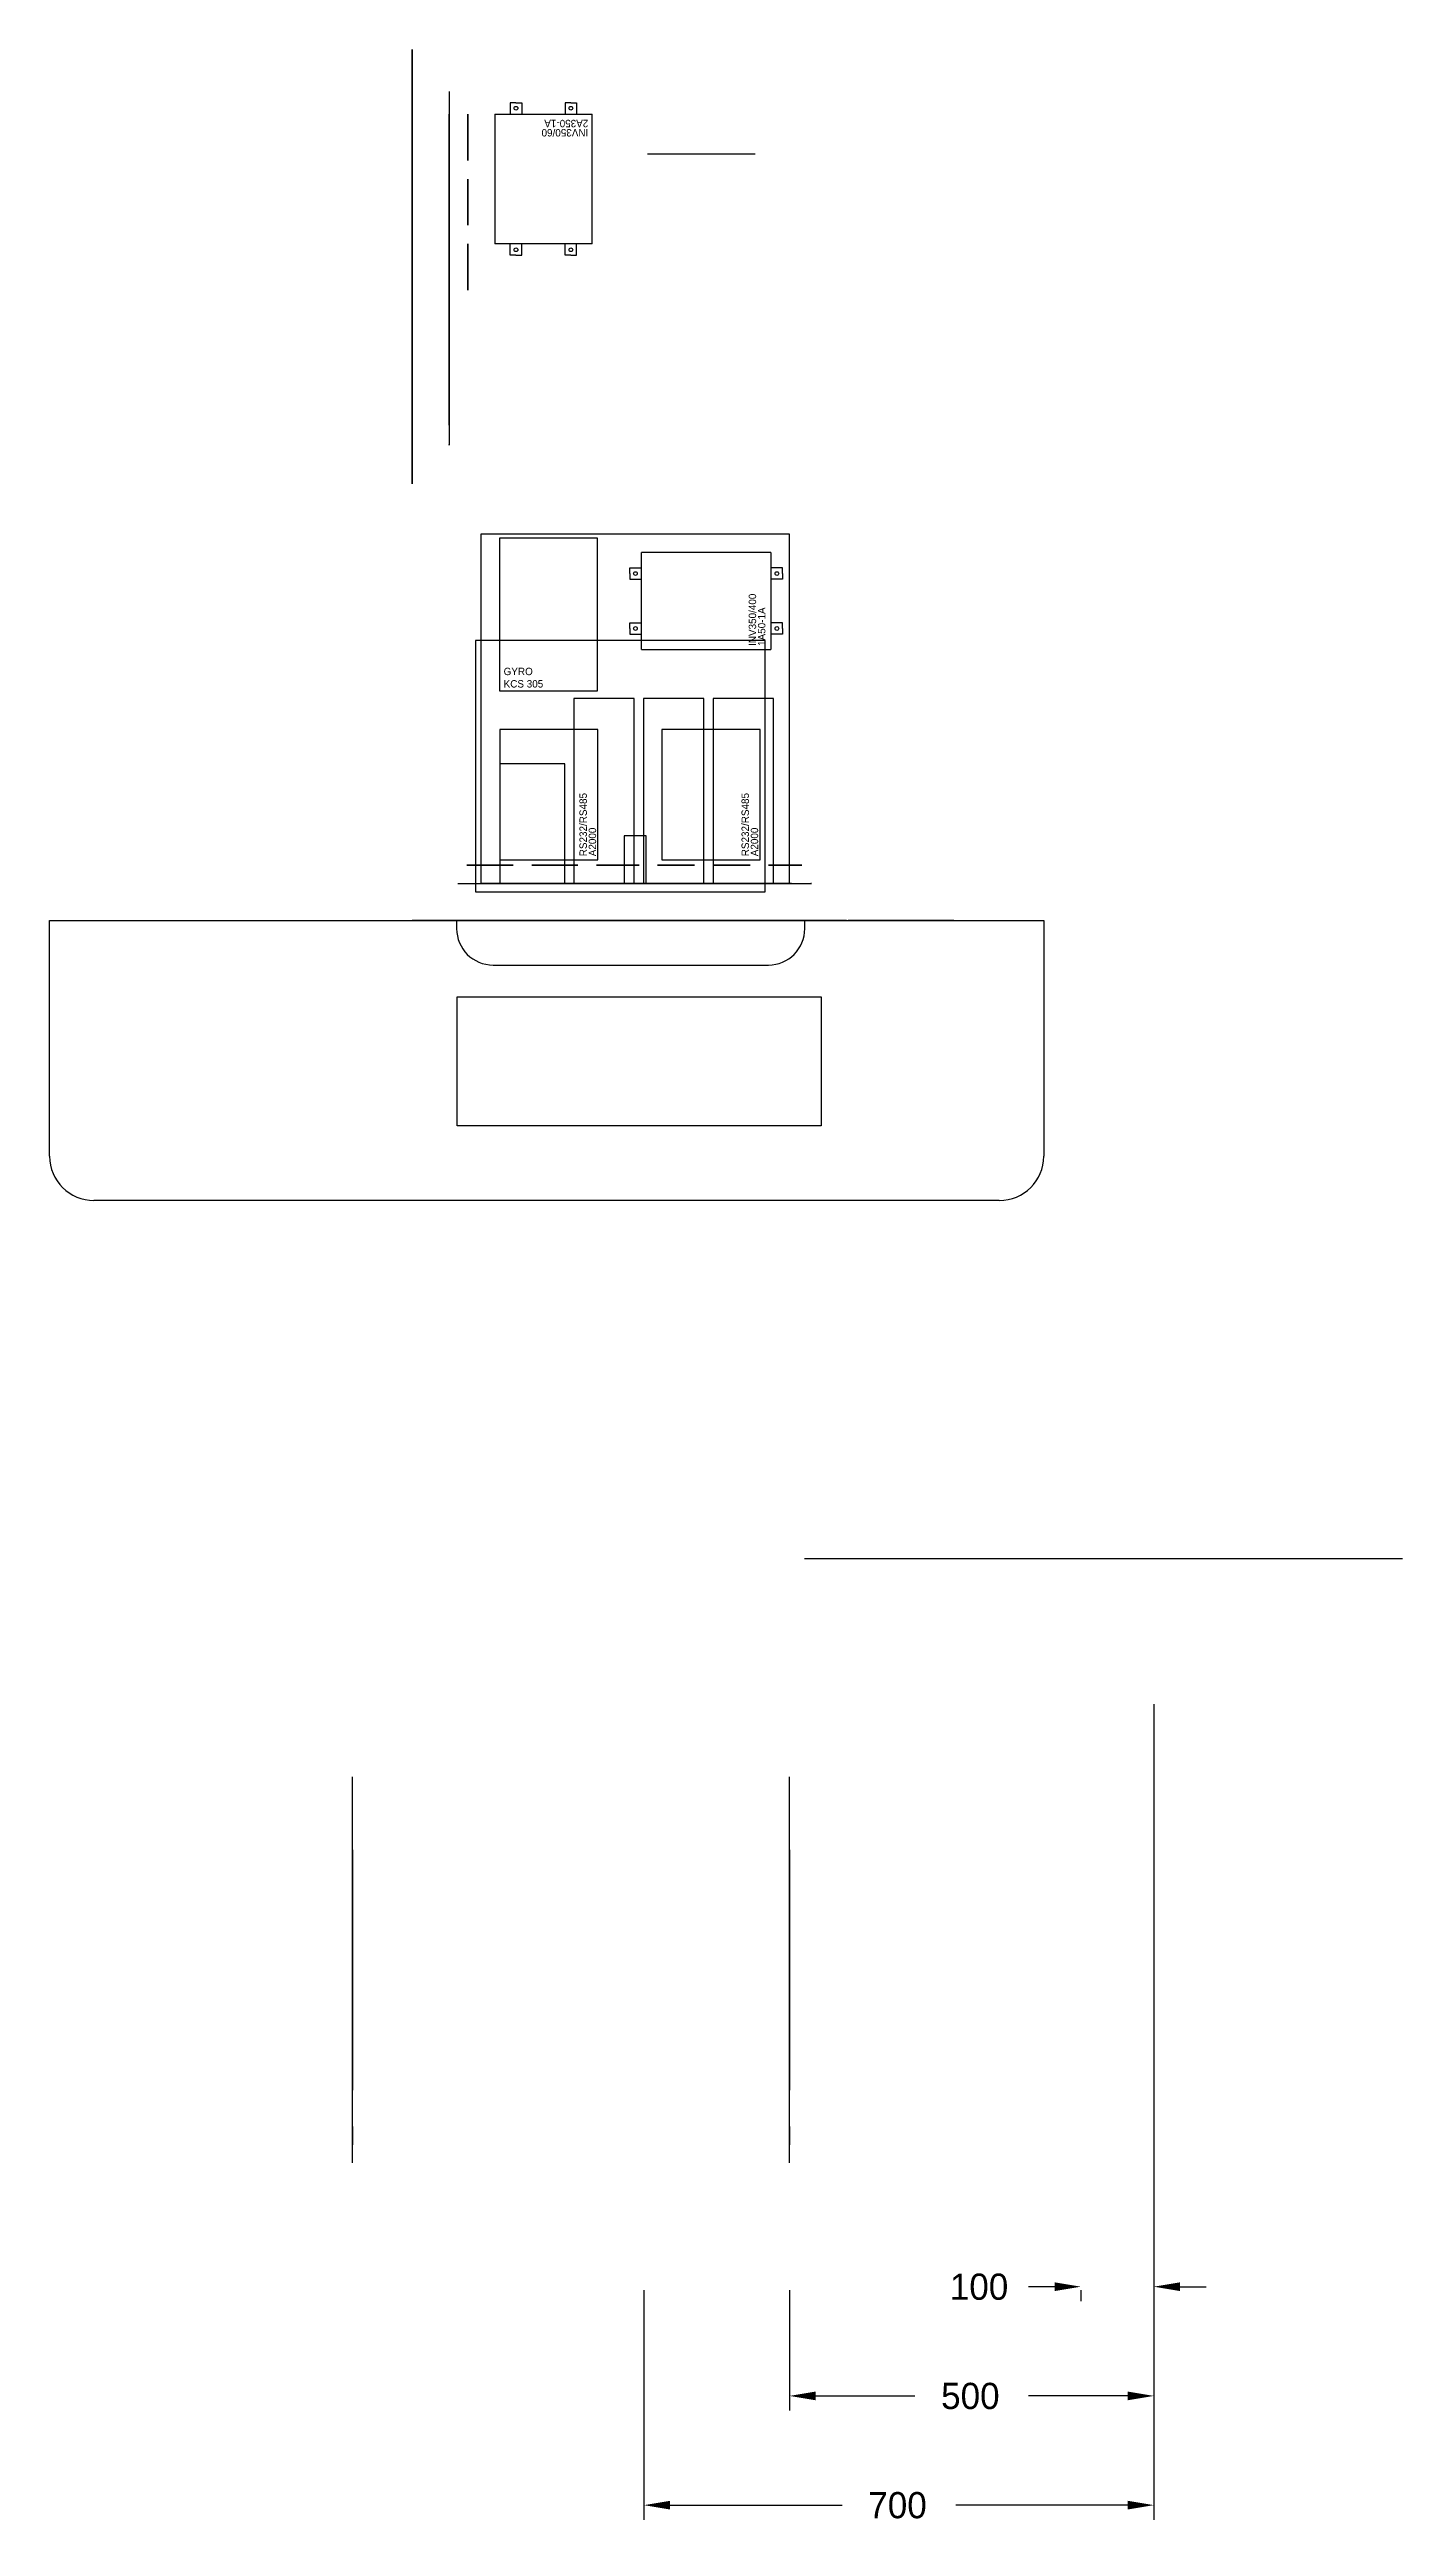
# Model space of a CAD drawing. Extents: x -735 to 1123, y -1329 to 2072.
import ezdxf

# ---------------------------------------------------------------- set-up
doc = ezdxf.new("R2010")
doc.units = 0
doc.header["$LTSCALE"] = 100
doc.header["$MEASUREMENT"] = 0
doc.layers.get('0').update_dxf_attribs({"linetype": 'CONTINUOUS'})
doc.layers.get('DEFPOINTS').update_dxf_attribs({"linetype": 'CONTINUOUS'})
for name, color, linetype in [('DIM_TOP', 2, 'CONTINUOUS'), ('ELEM_CZOLOW', 7, 'CONTINUOUS'), ('FOTELE', 7, 'CONTINUOUS'), ('INSIDE', 1, 'CONTINUOUS'), ('OPIS', 7, 'CONTINUOUS')]:
    doc.layers.add(name, color=color, linetype=linetype)
doc.dimstyles.get("Standard").update_dxf_attribs({"dimtxt": 0.18, "dimasz": 0.18, "dimexe": 0.18, "dimexo": 0.0625, "dimgap": 0.09, "dimtad": 0, "dimtih": 1, "dimtoh": 1, "dimdec": 4, "dimzin": 0, "dimtxsty": 'STANDARD', "dimcen": 0.09, "dimazin": 3, "dimtfac": 1, "dimtdec": 4, "dimtofl": 0, "dimtmove": 0, "dimatfit": 3, "dimtolj": 1, "dimtzin": 0})

# ---------------------------------------------------------------- blocks, each defined once
blk = doc.blocks.new('KLAWIAT')
at = {"extrusion": (0, -0.173648, 0.984808)}
for p, q in [((0, 177.3, 31.3), (500, 177.3, 31.3)), ((0, 0), (0, 177.3, 31.3)), ((500, 177.3, 31.3), (500, 0)), ((500, 0), (0, 0))]:
    blk.add_line(p, q, dxfattribs=at)
blk = doc.blocks.new('STOLIK')
for p, q in [((-498, -323.4), (-498, 0)), ((-498, 0), (61, 0)), ((61, 0), (61, -11)), ((536.9, 0), (867.1, 0)), ((539, -11), (539, 0)), ((867.1, 0), (867.1, -323.4)), ((111, -61), (489, -61)), ((806.1, -384.4), (-437, -384.4))]:
    blk.add_line(p, q)
for centre, radius, start, end in [((111, -11), 50, 180, 270), ((489, -11), 50, 270, 0), ((-437, -323.4), 61, 180, 270), ((806.1, -323.4), 61, 270, 0)]:
    blk.add_arc(centre, radius, start, end)
blk.add_blockref('KLAWIAT', (61.5, -281.8))
blk = doc.blocks.new('ATTRIB')
for tag, p in [('NAME', (0, 6.4)), ('MODEL', (0, 0))]:
    blk.add_attdef(tag, p, '', height=5)
blk = doc.blocks.new('DRUKARKA')
for p, q in [((398, 345), (0, 345)), ((0, 345), (0, 0)), ((398, 0), (398, 345)), ((0, 0), (398, 0))]:
    blk.add_line(p, q)
at = {"extrusion": (-1.84043e-16, -1, 0)}
ref = blk.add_blockref('ATTRIB', (10, 10), dxfattribs=at)
ref.add_attrib('MODEL', 'ML310', (10, 10), dxfattribs={"extrusion": (-1.84043e-16, -1, 0), "height": 5})
ref.add_attrib('NAME', 'PRINTER', (10, 16.4), dxfattribs={"extrusion": (-1.84043e-16, -1, 0), "height": 5})
blk = doc.blocks.new('FOTEL')
at = {"extrusion": (-1, 6.13658e-17, 3.21683e-16)}
for p, q in [((-500, 0), (-500, 0, 300)), ((-500, -530), (-500, 0)), ((100, -530), (100, 0)), ((100, 0), (100, 0, 300)), ((-500, -100, 400), (-500, -330, 400)), ((100, -100, 400), (100, -330, 400)), ((-500, -430, 500), (-500, -430, 750)), ((100, -430, 500), (100, -430, 750)), ((-500, -480, 800), (-500, -505, 800)), ((100, -480, 800), (100, -505, 800)), ((-500, -530, 775), (-500, -530)), ((100, -530, 775), (100, -530))]:
    blk.add_line(p, q, dxfattribs=at)
at = {"extrusion": (-1, 0, 0)}
for centre, radius, start, end in [((100, 300, 500), 100, 90, 180), ((100, 300, -100), 100, 90, 180), ((330, 500, 500), 100, 270, 0), ((330, 500, -100), 100, 270, 0), ((480, 750, 500), 50, 90, 180), ((480, 750, -100), 50, 90, 180), ((505, 775, 500), 25, 0, 90), ((505, 775, -100), 25, 0, 90)]:
    blk.add_arc(centre, radius, start, end, dxfattribs=at)
blk = doc.blocks.new('SHELF')
for p, q in [((-1.24, 0.5), (-1.24, 0)), ((-1.24, 0.5), (17.85, 0.5)), ((-1.24, 0), (17.888, 0)), ((17.888, 0), (17.85, 0.5))]:
    blk.add_line(p, q)
blk = doc.blocks.new('ILS')
for p, q in [((0, 5), (0, 0)), ((2.5, 5), (0, 5)), ((2.5, 0), (2.5, 5)), ((0, 0), (2.5, 0))]:
    blk.add_line(p, q)
for tag, p in [('NAME', (0.7, 0.3)), ('MODEL', (1.37, 0.3))]:
    blk.add_attdef(tag, p, '', height=0.4, rotation=90)
blk = doc.blocks.new('R2S3')
at = {"extrusion": (-1.84043e-16, -1, 0)}
for p, q in [((7, 1, 5.5), (7, 1, 0.5)), ((9.5, 1, 5.5), (7, 1, 5.5)), ((7, 1, 0.5), (9.5, 1, 0.5)), ((9.5, 1, 0.5), (9.5, 1, 5.5))]:
    blk.add_line(p, q, dxfattribs=at)
at = {"extrusion": (0, -1, 0)}
blk.add_blockref('SHELF', (0, 0), dxfattribs=at)
ref = blk.add_blockref('ILS', (0, 0.5, -1), dxfattribs=at)
ref.add_attrib('MODEL', 'KNR-634', (1.37, 0.6, -1), dxfattribs={"extrusion": (0, -1, 0), "height": 0.4, "rotation": 90})
ref.add_attrib('NAME', 'VOR/ILS/MKR', (0.7, 0.6, -1), dxfattribs={"extrusion": (0, -1, 0), "height": 0.4, "rotation": 90})
ref = blk.add_blockref('ILS', (3.5, 0.5, -1), dxfattribs=at)
ref.add_attrib('MODEL', 'KNR-634', (4.87, 0.6, -1), dxfattribs={"extrusion": (0, -1, 0), "height": 0.4, "rotation": 90})
ref.add_attrib('NAME', 'VOR/ILS/MKR', (4.2, 0.6, -1), dxfattribs={"extrusion": (0, -1, 0), "height": 0.4, "rotation": 90})
at = {"extrusion": (-1.84043e-16, -1, 0)}
for tag, p in [('COAX_SWITCH', (7.7, 0.8, -1)), ('CS', (8.37, 0.8, -1))]:
    blk.add_attdef(tag, p, '', height=0.4, rotation=90, dxfattribs=at)
blk = doc.blocks.new('3U')
for p, q in [((16.69, 5.18), (0, 5.18)), ((0, 5.18), (0, 0)), ((16.69, 0), (16.69, 5.18)), ((0, 0), (16.69, 0))]:
    blk.add_line(p, q)
blk = doc.blocks.new('RACK19')
for p, q in [((23.47, 47.2), (0, 47.2)), ((0, 47.2), (0, 0)), ((23.47, 0), (23.47, 47.2)), ((0, 0), (23.47, 0))]:
    blk.add_line(p, q)
blk = doc.blocks.new('3U42TE')
for p, q in [((0, 5.18), (8.4, 5.18)), ((0, 0), (0, 5.18)), ((8.4, 0), (8.4, 5.18)), ((8.4, 0), (0, 0))]:
    blk.add_line(p, q)
for tag, p in [('NAME', (0.2, 0.7)), ('MODEL', (0.2, 0.2))]:
    blk.add_attdef(tag, p, '', height=0.4)
blk = doc.blocks.new('SUBRACK3U')
for p, q in [((16.8, 5.18), (0, 5.18)), ((0, 5.18), (0, 0)), ((16.8, 0), (16.8, 5.18)), ((0, 0), (16.8, 0))]:
    blk.add_line(p, q)
blk = doc.blocks.new('INV500')
for p, q in [((0, 8.984), (5.812, 8.984)), ((0, 8.984), (0, 0)), ((5.812, 0), (5.812, 8.984)), ((0, 0), (5.812, 0))]:
    blk.add_line(p, q)
for tag, p in [('NAME', (0.3, 2.2)), ('MODEL', (0.3, 0.8))]:
    blk.add_attdef(tag, p, '', height=0.4)
blk = doc.blocks.new('INV')
for p, q in [((0, 7), (5.25, 7)), ((0, 7), (0, 0)), ((0.83, 7.625), (0.83, 7)), ((1.14, 7.625), (0.83, 7.625)), ((1.14, 7.625), (1.45, 7.625)), ((1.45, 7.625), (1.45, 7)), ((3.8, 7.625), (3.8, 7)), ((4.11, 7.625), (3.8, 7.625)), ((4.11, 7.625), (4.42, 7.625)), ((4.42, 7.625), (4.42, 7)), ((5.25, 0), (5.25, 7)), ((5.25, 0), (0, 0)), ((0.83, -0.625), (0.83, 0)), ((1.45, -0.625), (1.45, 0)), ((3.8, -0.625), (3.8, 0)), ((4.42, -0.625), (4.42, 0)), ((1.14, -0.625), (0.83, -0.625)), ((1.14, -0.625), (1.45, -0.625)), ((4.11, -0.625), (3.8, -0.625)), ((4.11, -0.625), (4.42, -0.625))]:
    blk.add_line(p, q)
for centre in [(1.14, 7.325), (4.11, 7.325), (1.14, -0.325), (4.11, -0.325)]:
    blk.add_circle(centre, 0.101)
for tag, p in [('NAME', (0.2, 0.8, 2.675)), ('MODEL', (0.2, 0.3, 2.675))]:
    blk.add_attdef(tag, p, '', height=0.4)
blk = doc.blocks.new('R2S1')
at = {"extrusion": (-1, 1.84206e-16, 1.22677e-16)}
ref = blk.add_blockref('INV500', (-16.53, 0.5, -2.15), dxfattribs=at)
ref.add_attrib('NAME', 'INV500', (-16.23, 2.7, -2.15), dxfattribs={"extrusion": (-1, 1.84206e-16, 1.22677e-16), "height": 0.4})
ref.add_attrib('MODEL', '2A500-1A', (-16.23, 1.3, -2.15), dxfattribs={"extrusion": (-1, 1.84206e-16, 1.22677e-16), "height": 0.4})
at = {"rotation": 270}
blk.add_blockref('INV', (0, 7.718, 0.5), dxfattribs=at).add_auto_attribs({'NAME': 'INV350/60', 'MODEL': '2A350-1A'})
at = {"extrusion": (0, -1, 0)}
blk.add_blockref('SHELF', (0, 0), dxfattribs=at)
blk = doc.blocks.new('8UFP')
for p, q in [((16.8, 13.995), (0, 13.995)), ((0, 13.995), (0, 0)), ((16.8, 0), (16.8, 13.995)), ((0, 0), (16.8, 0))]:
    blk.add_line(p, q)
for tag, p in [('NAME', (0.3, 2.2)), ('MODEL', (0.3, 0.8))]:
    blk.add_attdef(tag, p, '', height=0.4)
blk = doc.blocks.new('SZAFA2')
for name, p in [('R2S1', (-19.97, 2, 2.6)), ('R2S3', (-19.97, 2, 13.03))]:
    blk.add_blockref(name, p)
at = {"extrusion": (0, -1, 0)}
for name, p in [('3U', (-19.97, 25.21, -2)), ('SUBRACK3U', (-19.97, 20.03, -2)), ('RACK19', (-23.47, 0))]:
    blk.add_blockref(name, p, dxfattribs=at)
ref = blk.add_blockref('3U42TE', (-19.97, 20.03, -2), dxfattribs=at)
ref.add_attrib('NAME', 'NAV-CL', (-19.77, 20.73, -2), dxfattribs={"extrusion": (0, -1, 0), "height": 0.4})
at = {"extrusion": (-2.22045e-16, -1, 0)}
ref = blk.add_blockref('8UFP', (-19.97, 30.39, -2), dxfattribs=at)
ref.add_attrib('NAME', 'not used', (-19.67, 32.59, -2), dxfattribs={"extrusion": (-2.22045e-16, -1, 0), "height": 0.4})
at = {"extrusion": (0, -1, 0)}
ref = blk.add_blockref('3U42TE', (-11.57, 20.03, -2), dxfattribs=at)
ref.add_attrib('NAME', 'NAV-CL', (-11.37, 20.73, -2), dxfattribs={"extrusion": (0, -1, 0), "height": 0.4})
blk.add_text('Calibration instrument NAV 2000R', height=0.45, dxfattribs=at).set_placement((-18.97, 26.21, -2))
blk = doc.blocks.new('*D63')
at = {"color": 0, "linetype": 'BYBLOCK'}
for p, q in [((781.138, -200), (781.138, -1020)), ((645, -1000), (609, -1000)), ((681, -1005), (681, -1020)), ((817.138, -1000), (853.138, -1000))]:
    blk.add_line(p, q, dxfattribs=at)
for points in [[(645, -1006), (645, -994), (681, -1000)], [(817.138, -1006), (817.138, -994), (781.138, -1000)]]:
    blk.add_solid(points, dxfattribs=at)
at = {"layer": 'DEFPOINTS', "color": 0, "linetype": 'BYBLOCK'}
for p in [(781.138, 0), (681, -805), (681, -1000)]:
    blk.add_point(p, dxfattribs=at)
at = {"color": 0, "linetype": 'BYBLOCK'}
blk.add_text('100', height=36, dxfattribs=at).set_placement((501, -1018))
blk = doc.blocks.new('*D64')
at = {"color": 0, "linetype": 'BYBLOCK'}
for p, q in [((781.138, -200), (781.138, -1170)), ((281, -1005), (281, -1170)), ((317, -1150), (453.069, -1150)), ((745.138, -1150), (609.069, -1150))]:
    blk.add_line(p, q, dxfattribs=at)
for points in [[(317, -1156), (317, -1144), (281, -1150)], [(745.138, -1156), (745.138, -1144), (781.138, -1150)]]:
    blk.add_solid(points, dxfattribs=at)
at = {"layer": 'DEFPOINTS', "color": 0, "linetype": 'BYBLOCK'}
for p in [(781.138, 0), (281, -805), (281, -1150)]:
    blk.add_point(p, dxfattribs=at)
at = {"color": 0, "linetype": 'BYBLOCK'}
blk.add_text('500', height=36, dxfattribs=at).set_placement((489.069, -1168))
blk = doc.blocks.new('*D65')
at = {"color": 0, "linetype": 'BYBLOCK'}
for p, q in [((781.138, -200), (781.138, -1320)), ((81, -1005), (81, -1320)), ((117, -1300), (353.069, -1300)), ((745.138, -1300), (509.069, -1300))]:
    blk.add_line(p, q, dxfattribs=at)
for points in [[(117, -1306), (117, -1294), (81, -1300)], [(745.138, -1306), (745.138, -1294), (781.138, -1300)]]:
    blk.add_solid(points, dxfattribs=at)
at = {"layer": 'DEFPOINTS', "color": 0, "linetype": 'BYBLOCK'}
for p in [(781.138, 0), (81, -805), (81, -1300)]:
    blk.add_point(p, dxfattribs=at)
at = {"color": 0, "linetype": 'BYBLOCK'}
blk.add_text('700', height=36, dxfattribs=at).set_placement((389.069, -1318))
blk = doc.blocks.new('VHF')
for p, q in [((1.8, 5), (0, 5)), ((0, 5), (0, 0)), ((1.8, 0), (1.8, 5)), ((0, 0), (1.8, 0))]:
    blk.add_line(p, q)
for s, p in [('VHF', (0.6, 0.2)), ('KTR-908', (1.1, 0.2))]:
    blk.add_text(s, height=0.45, rotation=90).set_placement(p)
blk = doc.blocks.new('ADF')
for p, q in [((2, 5), (0, 5)), ((0, 5), (0, 0)), ((2, 0), (2, 5)), ((0, 0), (2, 0))]:
    blk.add_line(p, q)
for s, p in [('ADF', (0.6, 0.2)), ('KDF-806', (1.1, 0.2))]:
    blk.add_text(s, height=0.45, rotation=90).set_placement(p)
blk = doc.blocks.new('ACS')
for p, q in [((2.3, 5), (0, 5)), ((0, 5), (0, 0)), ((2.3, 0), (2.3, 5)), ((0, 0), (2.3, 0))]:
    blk.add_line(p, q)
for s, p in [('ACS', (0.6, 0.2)), ('KAA-455', (1.1, 0.2))]:
    blk.add_text(s, height=0.45, rotation=90).set_placement(p)
blk = doc.blocks.new('DME')
for p, q in [((2.5, 5.3), (0, 5.3)), ((0, 5.3), (0, 0)), ((2.5, 0), (2.5, 5.3)), ((0, 0), (2.5, 0))]:
    blk.add_line(p, q)
for s, p in [('KDM-706', (1.1, 0.2)), ('DME', (0.6, 0.2))]:
    blk.add_text(s, height=0.45, rotation=90).set_placement(p)
blk = doc.blocks.new('2U')
for p, q in [((0, 3.43), (0, 0)), ((16.69, 3.43), (0, 3.43)), ((16.69, 0), (16.69, 3.43)), ((0, 0), (16.69, 0))]:
    blk.add_line(p, q)
blk = doc.blocks.new('7U')
for p, q in [((0, 12.245), (0, 0)), ((16.69, 12.245), (0, 12.245)), ((16.69, 0), (16.69, 12.245)), ((0, 0), (16.69, 0))]:
    blk.add_line(p, q)
for tag, p in [('NAME', (0.3, 2.2)), ('MODEL', (0.3, 0.8))]:
    blk.add_attdef(tag, p, '', height=0.4)
blk = doc.blocks.new('GPS')
for p, q in [((0, 3), (0, 0)), ((5.705, 3), (0, 3)), ((5.705, 0), (5.705, 3)), ((0, 0), (5.705, 0))]:
    blk.add_line(p, q)
at = {"flags": 10}
blk.add_attdef('NAZ', (0.2, 0.2), '', height=0.4, dxfattribs=at)
blk = doc.blocks.new('3U12TE')
for p, q in [((2.37, 0), (2.37, 5.18)), ((4.74, 0), (4.74, 5.18)), ((7.11, 0), (7.11, 5.18)), ((9.48, 0), (9.48, 5.18)), ((11.85, 0), (11.85, 5.18)), ((14.22, 0), (14.22, 5.18))]:
    blk.add_line(p, q)
blk = doc.blocks.new('ACS_CP')
for p, q in [((0, 2.3), (0, 0)), ((5.8, 2.3), (0, 2.3)), ((5.8, 0), (5.8, 2.3)), ((0, 0), (5.8, 0))]:
    blk.add_line(p, q)
for s, p in [('ACS-CP', (0.1, 0.7)), ('KA-119', (0.1, 0.1))]:
    blk.add_text(s, height=0.45).set_placement(p)
blk = doc.blocks.new('PC')
for p, q in [((16.69, 7), (0, 7)), ((0, 7), (0, 0)), ((16.69, 0), (16.69, 7)), ((0, 0), (16.69, 0))]:
    blk.add_line(p, q)
blk = doc.blocks.new('4U')
for p, q in [((16.69, 7), (0, 7)), ((0, 7), (0, 0)), ((16.69, 0), (16.69, 7)), ((0, 0), (16.69, 0))]:
    blk.add_line(p, q)
blk = doc.blocks.new('PL')
for p, q in [((3.26, 10), (0, 10)), ((0, 10), (0, 0)), ((3.26, 0), (3.26, 10)), ((0, 0), (3.26, 0))]:
    blk.add_line(p, q)
at = {"extrusion": (0, -1, -1.84043e-16)}
for tag, p in [('NAME', (0.2, 0.7)), ('MODEL', (0.2, 0.2))]:
    blk.add_attdef(tag, p, '', height=0.4, dxfattribs=at)
blk = doc.blocks.new('DME_CP')
for p, q in [((3.5, 6.47), (0, 6.47)), ((0, 6.47), (0, 0)), ((3.5, 0), (3.5, 6.47)), ((0, 0), (3.5, 0))]:
    blk.add_line(p, q)
at = {"extrusion": (0, -1, -1.60787e-16)}
for s, p in [('DME-CP', (0.2, 0.7)), ('KDI-572', (0.2, 0.2))]:
    blk.add_text(s, height=0.45, dxfattribs=at).set_placement(p)
blk = doc.blocks.new('GYRO_KCS305')
for p, q in [((0, 8.29), (5.25, 8.29)), ((0, 0), (0, 8.29)), ((5.25, 8.29), (5.25, 0)), ((5.25, 0), (0, 0))]:
    blk.add_line(p, q)
for s, p in [('GYRO', (0.2, 0.87, 6.6)), ('KCS 305', (0.2, 0.2, 6.6))]:
    blk.add_text(s, height=0.4).set_placement(p)
blk = doc.blocks.new('A2000')
for p, q in [((0, 5.3), (0, 0)), ((7.06, 5.3), (0, 5.3)), ((7.06, 0), (7.06, 5.3)), ((0, 0), (7.06, 0))]:
    blk.add_line(p, q)
for tag, p in [('NAME', (0.2, 0.6, 1.53)), ('MODEL', (0.2, 0.1, 1.53))]:
    blk.add_attdef(tag, p, '', height=0.4)
blk = doc.blocks.new('GYRO')
for p, q in [((1.2, 2.58), (0, 2.58)), ((0, 2.58), (0, 0)), ((1.2, 0), (1.2, 2.58)), ((0, 0), (1.2, 0))]:
    blk.add_line(p, q)
at = {"extrusion": (0, -1, -1.84043e-16)}
blk.add_text('GYRO', height=0.4, rotation=90, dxfattribs=at).set_placement((1.1, 0.1))
blk = doc.blocks.new('R1S4')
for p, q in [((16.69, 18.9, 0.61), (0, 18.9, 0.61)), ((0, 18.9, 0.61), (0, 0, 0.61)), ((16.69, 0, 0.61), (16.69, 18.9, 0.61)), ((0, 0, 0.61), (16.69, 0, 0.61)), ((0, 0, 0.61), (16.7, 0, 0.61))]:
    blk.add_line(p, q)
ref = blk.add_blockref('PL', (5.04, 0, 3.24))
ref.add_attrib('NAME', 'ALT', (5.24, 3.94), dxfattribs={"extrusion": (0, -1, -1.46042e-16), "height": 0.4})
ref.add_attrib('MODEL', '101435', (5.24, 3.44), dxfattribs={"extrusion": (0, -1, -1.46042e-16), "height": 0.4})
ref = blk.add_blockref('PL', (8.8, 0, 3.24))
ref.add_attrib('NAME', 'ADF-RMI', (9, 3.94), dxfattribs={"extrusion": (0, -1, -1.46042e-16), "height": 0.4})
ref.add_attrib('MODEL', 'KNI-582', (9, 3.44), dxfattribs={"extrusion": (0, -1, -1.46042e-16), "height": 0.4})
ref = blk.add_blockref('PL', (12.56, 0, 3.24))
ref.add_attrib('NAME', 'ILS-NI', (12.76, 3.94), dxfattribs={"extrusion": (0, -1, -1.46042e-16), "height": 0.4})
ref.add_attrib('MODEL', 'KI 207', (12.76, 3.44), dxfattribs={"extrusion": (0, -1, -1.46042e-16), "height": 0.4})
for name, p in [('DME_CP', (1.04, 0, 3.26)), ('DME_CP', (1.04, 0, 5.17)), ('GYRO', (7.75, 0, 0.87))]:
    blk.add_blockref(name, p)
at = {"extrusion": (0, -1, -1.84043e-16)}
blk.add_blockref('4U', (0, 0), dxfattribs=at)
at = {"layer": 'INSIDE'}
blk.add_blockref('GYRO_KCS305', (1.04, 10.4, 0.61), dxfattribs=at)
ref = blk.add_blockref('INV', (15.69, 12.65, 0.61), dxfattribs=dict(at, rotation=90))
ref.add_attrib('MODEL', '1A50-1A', (15.39, 12.85, 0.61), dxfattribs={"layer": '0', "height": 0.4, "rotation": 90})
ref.add_attrib('NAME', 'INV350/400', (14.89, 12.85, 0.61), dxfattribs={"layer": '0', "height": 0.4, "rotation": 90})
ref = blk.add_blockref('A2000', (6.34, 1.28, 0.61), dxfattribs=dict(at, rotation=90))
ref.add_attrib('MODEL', 'A2000', (6.24, 1.48, 0.61), dxfattribs={"layer": '0', "height": 0.4, "rotation": 90})
ref.add_attrib('NAME', 'RS232/RS485', (5.74, 1.48, 0.61), dxfattribs={"layer": '0', "height": 0.4, "rotation": 90})
ref = blk.add_blockref('A2000', (15.1, 1.28, 0.61), dxfattribs=dict(at, rotation=90))
ref.add_attrib('MODEL', 'A2000', (15, 1.48, 0.61), dxfattribs={"layer": '0', "height": 0.4, "rotation": 90})
ref.add_attrib('NAME', 'RS232/RS485', (14.5, 1.48, 0.61), dxfattribs={"layer": '0', "height": 0.4, "rotation": 90})
blk = doc.blocks.new('SUBRAC3U')
for p, q in [((16.8, 5.18), (0, 5.18)), ((0, 5.18), (0, 0)), ((16.8, 0), (16.8, 5.18)), ((0, 0), (16.8, 0))]:
    blk.add_line(p, q)

msp = doc.modelspace()

# ---------------------------------------------------------------- linework, layer by layer
at = {"layer": 'ELEM_CZOLOW', "extrusion": (0, -1, -1.84043e-16)}
msp.add_line((-237.11191, 875.77433, -826.54432), (-237.11191, 875.77433, -826.54432), dxfattribs=at)
at = {"layer": 'ELEM_CZOLOW', "extrusion": (0, -1, -9.19295e-16)}
msp.add_line((-143.13191, 875.77433, -191.03632), (-237.11191, 875.77433, -191.03632), dxfattribs=at)
at = {"layer": 'ELEM_CZOLOW', "extrusion": (-1.84043e-16, -1, -9.57296e-16)}
for p, q in [((-142.62391, 875.77433, -582.70432), (-142.62391, 875.77433, -747.80432)), ((-128.65391, 875.77433, 255.49568), (-133.73391, 875.77433, 245.33568)), ((-133.73391, 875.77433, 245.33568), (-133.73391, 875.77433, 240.25568)), ((-133.73391, 875.77433, 240.25568), (-128.65391, 875.77433, 230.09568)), ((-118.49391, 875.77433, 255.49568), (-128.65391, 875.77433, 255.49568)), ((-128.65391, 875.77433, 230.09568), (-118.49391, 875.77433, 230.09568)), ((-112.66996, 875.77433, -547.88827), (-118.49391, 875.77433, -542.06432)), ((-118.49391, 875.77433, -542.06432), (-118.49391, 875.77433, -526.82432)), ((-118.49391, 875.77433, -526.82432), (-112.00983, 875.77433, -523.58228)), ((-118.49391, 875.77433, 230.09568), (-118.49391, 875.77433, 255.49568)), ((-113.41391, 875.77433, 269.16588), (-113.41391, 875.77433, 236.74549)), ((-113.41391, 875.77433, 270.73568), (-113.41391, 875.77433, 270.73568)), ((-112.00983, 875.77433, 234.47364), (-106.92983, 875.77433, 231.93364)), ((-106.92983, 875.77433, 273.97772), (-112.00983, 875.77433, 271.43772)), ((-108.33391, 875.77433, -525.85412), (-108.33391, 875.77433, -546.09222)), ((-103.25391, 875.77433, 234.20549), (-103.25391, 875.77433, 271.70588)), ((-103.25391, 875.77433, 275.81568), (-103.25391, 875.77433, 275.81568)), ((3.42609, 875.77433, -542.06432), (3.42609, 875.77433, -526.82432)), ((9.25004, 875.77433, -547.88827), (3.42609, 875.77433, -542.06432)), ((3.42609, 875.77433, -526.82432), (9.91017, 875.77433, -523.58228)), ((13.58609, 875.77433, -525.85412), (13.58609, 875.77433, -546.09222)), ((140.58609, 875.77433, -525.85412), (140.58609, 875.77433, -546.09222)), ((150.74609, 875.77433, -526.82432), (144.26201, 875.77433, -523.58228)), ((144.92214, 875.77433, -547.88827), (150.74609, 875.77433, -542.06432)), ((150.74609, 875.77433, -542.06432), (150.74609, 875.77433, -526.82432)), ((186.30609, 875.77433, 265.65568), (196.46609, 875.77433, 275.81568)), ((201.54609, 875.77433, -525.85412), (201.54609, 875.77433, -546.09222)), ((211.70609, 875.77433, -526.82432), (205.22201, 875.77433, -523.58228)), ((205.88214, 875.77433, -547.88827), (211.70609, 875.77433, -542.06432)), ((206.62609, 875.77433, 265.65568), (216.78609, 875.77433, 275.81568)), ((211.70609, 875.77433, -542.06432), (211.70609, 875.77433, -526.82432)), ((216.78609, 875.77433, -211.86432), (226.94609, 875.77433, -201.70432)), ((226.94609, 875.77433, 265.65568), (237.10609, 875.77433, 275.81568)), ((242.18609, 875.77433, -553.19451), (242.18609, 875.77433, -515.69412)), ((242.18609, 875.77433, -511.58432), (242.18609, 875.77433, -511.58432)), ((242.18609, 875.77433, -242.34432), (242.18609, 875.77433, -227.10432)), ((248.01004, 875.77433, -248.16827), (242.18609, 875.77433, -242.34432)), ((242.18609, 875.77433, -227.10432), (248.67017, 875.77433, -223.86228)), ((250.94201, 875.77433, -552.92636), (245.86201, 875.77433, -555.46636)), ((245.86201, 875.77433, -513.42228), (250.94201, 875.77433, -515.96228)), ((247.26609, 875.77433, 265.65568), (257.42609, 875.77433, 275.81568)), ((252.34609, 875.77433, -516.66432), (252.34609, 875.77433, -516.66432)), ((252.34609, 875.77433, -518.23412), (252.34609, 875.77433, -550.65451)), ((252.34609, 875.77433, -226.13412), (252.34609, 875.77433, -246.37222)), ((267.58609, 875.77433, -525.85412), (267.58609, 875.77433, -546.09222)), ((267.58609, 875.77433, 265.65568), (277.74609, 875.77433, 275.81568)), ((277.74609, 875.77433, -526.82432), (271.26201, 875.77433, -523.58228)), ((271.92214, 875.77433, -547.88827), (277.74609, 875.77433, -542.06432)), ((277.74609, 875.77433, -542.06432), (277.74609, 875.77433, -526.82432)), ((280.28609, 875.77433, -582.70432), (280.28609, 875.77433, -747.80432))]:
    msp.add_line(p, q, dxfattribs=at)
at = {"layer": 'ELEM_CZOLOW', "extrusion": (-1.84043e-16, -1, -9.57296e-16), "elevation": -875.77433}
for points in [[(-118.49391, -228.4655), (-123.57391, -237.26432), (-118.49391, -246.06314), (-108.33391, -246.06314), (-103.25391, -237.26432), (-108.33391, -228.4655)], [(-93.09391, -228.4655), (-98.17391, -237.26432), (-93.09391, -246.06314), (-82.93391, -246.06314), (-77.85391, -237.26432), (-82.93391, -228.4655)], [(-57.53391, -228.4655), (-62.61391, -237.26432), (-57.53391, -246.06314), (-47.37391, -246.06314), (-42.29391, -237.26432), (-47.37391, -228.4655)], [(-32.13391, -228.4655), (-37.21391, -237.26432), (-32.13391, -246.06314), (-21.97391, -246.06314), (-16.89391, -237.26432), (-21.97391, -228.4655)], [(64.38609, 296.13568), (64.38609, 242.79568), (77.08609, 230.09568), (130.42609, 230.09568), (130.42609, 283.43568), (117.72609, 296.13568)], [(115.18609, -228.4655), (110.10609, -237.26432), (115.18609, -246.06314), (125.34609, -246.06314), (130.42609, -237.26432), (125.34609, -228.4655)], [(140.58609, -228.4655), (135.50609, -237.26432), (140.58609, -246.06314), (150.74609, -246.06314), (155.82609, -237.26432), (150.74609, -228.4655)], [(176.14609, -228.4655), (171.06609, -237.26432), (176.14609, -246.06314), (186.30609, -246.06314), (191.38609, -237.26432), (186.30609, -228.4655)], [(201.54609, -228.4655), (196.46609, -237.26432), (201.54609, -246.06314), (211.70609, -246.06314), (216.78609, -237.26432), (211.70609, -228.4655)], [(212.97609, -205.2652), (209.16609, -211.86432), (212.97609, -218.46343), (220.59609, -218.46343), (224.40609, -211.86432), (220.59609, -205.2652)], [(243.45609, 272.2548), (239.64609, 265.65568), (243.45609, 259.05657), (251.07609, 259.05657), (254.88609, 265.65568), (251.07609, 272.2548)], [(263.77609, 272.2548), (259.96609, 265.65568), (263.77609, 259.05657), (271.39609, 259.05657), (275.20609, 265.65568), (271.39609, 272.2548)]]:
    msp.add_lwpolyline(points, close=True, dxfattribs=at)
for points in [[(-98.17391, 161.51568), (-98.17391, -11.20432, 0.4142135624), (-85.47391, -23.90432), (127.88609, -23.90432, 0.4142135624), (140.58609, -11.20432), (140.58609, 161.51568, 0.4142135624), (127.88609, 174.21568), (-85.47391, 174.21568, 0.4142135624)], [(181.22609, 166.59568), (181.22609, -21.36432, 0.4142135624), (188.84609, -28.98432), (219.32609, -28.98432, 0.4142135624), (226.94609, -21.36432), (226.94609, 166.59568, 0.4142135624), (219.32609, 174.21568), (188.84609, 174.21568, 0.4142135624)]]:
    msp.add_lwpolyline(points, format="xyb", close=True, dxfattribs=at)
at = {"layer": 'ELEM_CZOLOW', "extrusion": (-1.84043e-16, -1, -9.57296e-16)}
for centre, radius in [((-113.41391, -237.26432, -875.77433), 7.62), ((-98.17391, -476.02432, -875.77433), 2.54), ((-98.17391, -491.26432, -875.77433), 2.54), ((-88.01391, -481.10432, -875.77433), 7.62), ((-88.01391, -237.26432, -875.77433), 7.62), ((-77.85391, -476.02432, -875.77433), 2.54), ((-77.85391, -491.26432, -875.77433), 2.54), ((-52.45391, -237.26432, -875.77433), 7.62), ((-27.05391, -237.26432, -875.77433), 7.62), ((23.74609, -491.26432, -875.77433), 2.54), ((23.74609, -476.02432, -875.77433), 2.54), ((33.90609, -481.10432, -875.77433), 7.62), ((44.06609, -491.26432, -875.77433), 2.54), ((44.06609, -476.02432, -875.77433), 2.54), ((54.22609, 225.01568, -875.77433), 7.62), ((120.26609, -237.26432, -875.77433), 7.62), ((120.26609, -211.86432, -875.77433), 5.08), ((130.42609, -211.86432, -875.77433), 2.54), ((153.28609, 265.65568, -875.77433), 21.55261), ((145.66609, -237.26432, -875.77433), 7.62), ((145.66609, -211.86432, -875.77433), 5.08), ((171.06609, -211.86432, -875.77433), 5.08), ((181.22609, -237.26432, -875.77433), 7.62), ((186.30609, 265.65568, -875.77433), 7.62), ((186.30609, 265.65568, -875.77433), 5.08), ((186.30609, 230.09568, -875.77433), 5.08), ((191.38609, 77.69568, -875.77433), 5.08), ((206.62609, -237.26432, -875.77433), 7.62), ((206.62609, 265.65568, -875.77433), 7.62), ((206.62609, 230.09568, -875.77433), 5.08), ((206.62609, 265.65568, -875.77433), 5.08), ((216.78609, -211.86432, -875.77433), 5.08), ((226.94609, 265.65568, -875.77433), 7.62), ((226.94609, 230.09568, -875.77433), 5.08), ((226.94609, 265.65568, -875.77433), 5.08), ((247.26609, 265.65568, -875.77433), 5.08), ((247.26609, 230.09568, -875.77433), 5.08), ((267.58609, 285.97568, -875.77433), 7.62), ((267.58609, 265.65568, -875.77433), 5.08), ((267.58609, 230.09568, -875.77433), 5.08)]:
    msp.add_circle(centre, radius, dxfattribs=at)
for centre, start, end in [((-110.87391, 236.74549, -875.77433), 180, 243.43494882), ((-110.87391, 269.16588, -875.77433), 116.56505118, 180), ((-110.87391, -546.09222, -875.77433), 225, 0), ((-110.87391, -525.85412, -875.77433), 0, 116.56505118), ((-105.79391, 234.20549, -875.77433), 243.43494882, 0), ((-105.79391, 271.70588, -875.77433), 0, 116.56505118), ((11.04609, -546.09222, -875.77433), 225, 0), ((11.04609, -525.85412, -875.77433), 0, 116.56505118), ((143.12609, -546.09222, -875.77433), 180, 315), ((143.12609, -525.85412, -875.77433), 63.43494882, 180), ((204.08609, -546.09222, -875.77433), 180, 315), ((204.08609, -525.85412, -875.77433), 63.43494882, 180), ((244.72609, -515.69412, -875.77433), 63.43494882, 180), ((244.72609, -553.19451, -875.77433), 180, 296.56505118), ((249.80609, -246.37222, -875.77433), 225, 0), ((249.80609, -226.13412, -875.77433), 0, 116.56505118), ((249.80609, -518.23412, -875.77433), 0, 63.43494882), ((249.80609, -550.65451, -875.77433), 296.56505118, 0), ((270.12609, -525.85412, -875.77433), 63.43494882, 180), ((270.12609, -546.09222, -875.77433), 180, 315)]:
    msp.add_arc(centre, 2.54, start, end, dxfattribs=at)
at = {"layer": 'OPIS', "extrusion": (-1.84043e-16, -1, -9.57296e-16)}
for p, q in [((312.56025, 0, -563.86791), (334.098, 0, -703.86327)), ((334.098, 0, -703.86327), (989.418, 0, -703.86327)), ((301.65017, 0, 289.08535), (323.938, 0, 469.61673)), ((321.66296, 0, 309.44138), (336.638, 0, 444.21673)), ((323.938, 0, 469.61673), (991.958, 0, 469.61673)), ((326.07958, 0, -200.20191), (463.638, 0, -53.62327)), ((334.82923, 0, -508.07174), (356.958, 0, -678.46327)), ((336.638, 0, 444.21673), (991.958, 0, 444.21673)), ((351.54809, 0, -200.26644), (466.178, 0, -79.02327)), ((356.958, 0, -678.46327), (989.418, 0, -678.46327)), ((386.90567, 0, -202.61714), (463.638, 0, -119.66327)), ((414.55364, 0, -199.8112), (463.638, 0, -145.06327)), ((434.04988, 0, -566.47035), (445.858, 0, -653.06327)), ((445.858, 0, -653.06327), (989.418, 0, -653.06327)), ((458.558, 0, -465.10327), (483.958, 0, -457.48327)), ((463.638, 0, -145.06327), (1098.638, 0, -145.06327)), ((463.638, 0, -119.66327), (463.638, 0, -119.66327)), ((463.638, 0, -119.66327), (1098.638, 0, -119.66327)), ((463.638, 0, -53.62327), (1098.638, 0, -53.62327)), ((466.178, 0, -79.02327), (466.178, 0, -79.02327)), ((466.178, 0, -79.02327), (1098.638, 0, -79.02327)), ((477.88354, 0, -376.9124), (516.978, 0, -434.62327)), ((483.958, 0, -457.48327), (984.338, 0, -457.48327)), ((485.75094, 0, 203.36497), (534.758, 0, 111.47673)), ((516.978, 0, -434.62327), (1085.938, 0, -434.62327)), ((534.758, 0, 111.47673), (989.418, 0, 111.47673)), ((556.89797, 0, -261.4406), (603.338, 0, -348.26327)), ((567.4705, 0, -566.60496), (572.858, 0, -627.66327)), ((567.778, 0, -195.86327), (588.098, 0, -190.78327)), ((569.51138, 0, -355.78519), (600.798, 0, -373.66327)), ((571.88071, 0, -393.34118), (600.798, 0, -401.60327)), ((572.858, 0, -424.46327), (989.418, 0, -424.46327)), ((572.858, 0, -627.66327), (989.418, 0, -627.66327)), ((579.94084, 0, -261.34181), (613.498, 0, -322.86327)), ((588.098, 0, -190.78327), (986.878, 0, -190.78327)), ((600.798, 0, -373.66327), (600.798, 0, -373.66327)), ((600.798, 0, -373.66327), (989.418, 0, -373.66327)), ((600.798, 0, -401.60327), (600.798, 0, -401.60327)), ((600.798, 0, -401.60327), (989.418, 0, -401.60327)), ((603.338, 0, -348.26327), (989.418, 0, -348.26327)), ((610.29434, 0, 306.98734), (618.578, 0, 418.81673)), ((610.958, 0, -239.04327), (633.818, 0, -269.52327)), ((613.498, 0, -322.86327), (989.418, 0, -322.86327)), ((618.578, 0, 418.81673), (991.958, 0, 418.81673)), ((625.07244, 0, 211.67889), (692.238, 0, 134.33673)), ((630.98691, 0, 306.95698), (638.898, 0, 395.95673)), ((631.76429, 0, -563.98234), (636.358, 0, -602.26327)), ((633.818, 0, -269.52327), (806.538, 0, -269.52327)), ((636.358, 0, -602.26327), (989.418, 0, -602.26327)), ((638.898, 0, 395.95673), (991.958, 0, 395.95673)), ((645.69364, 0, 214.48467), (694.778, 0, 159.73673)), ((650.50706, 0, 307.01537), (654.138, 0, 370.55673)), ((654.138, 0, 370.55673), (991.958, 0, 370.55673)), ((658.67316, 0, -244.27593), (730.338, 0, -259.36327)), ((665.99459, 0, 214.46761), (692.238, 0, 185.13673)), ((669.378, 0, 307.05673), (669.378, 0, 342.61673)), ((669.378, 0, 342.61673), (991.958, 0, 342.61673)), ((669.378, 0, 235.93673), (694.778, 0, 210.53673)), ((674.458, 0, -206.02327), (806.538, 0, -206.02327)), ((687.158, 0, 301.97673), (689.698, 0, 322.29673)), ((689.698, 0, 322.29673), (991.958, 0, 322.29673)), ((692.238, 0, 238.47673), (737.958, 0, 248.63673)), ((692.238, 0, 185.13673), (991.958, 0, 185.13673)), ((692.238, 0, 134.33673), (989.418, 0, 134.33673)), ((694.778, 0, 210.53673), (991.958, 0, 210.53673)), ((694.778, 0, 159.73673), (986.878, 0, 159.73673)), ((698.94341, 0, -501.52867), (748.118, 0, -487.96327)), ((699.858, 0, -520.98327), (748.118, 0, -513.36327)), ((702.398, 0, -233.96327), (806.538, 0, -233.96327)), ((722.718, 0, 274.03673), (991.958, 0, 274.03673)), ((730.338, 0, -259.36327), (806.538, 0, -259.36327)), ((737.958, 0, 248.63673), (737.958, 0, 248.63673)), ((737.958, 0, 248.63673), (991.958, 0, 248.63673)), ((748.118, 0, -487.96327), (989.418, 0, -487.96327)), ((748.118, 0, -513.36327), (989.418, 0, -513.36327)), ((806.538, 0, -206.02327), (819.238, 0, -221.26327)), ((806.538, 0, -233.96327), (819.238, 0, -246.66327)), ((806.538, 0, -259.36327), (819.238, 0, -272.06327)), ((806.538, 0, -269.52327), (816.698, 0, -297.46327)), ((816.698, 0, -297.46327), (989.418, 0, -297.46327)), ((819.238, 0, -221.26327), (986.878, 0, -221.26327)), ((819.238, 0, -246.66327), (986.878, 0, -246.66327)), ((819.238, 0, -272.06327), (986.878, 0, -272.06327)), ((984.338, 0, -457.48327), (1003.769, 0, -457.48327)), ((986.878, 0, 159.73673), (1004.404, 0, 159.73673)), ((986.878, 0, -190.78327), (1004.404, 0, -190.78327)), ((986.878, 0, -221.26327), (986.878, 0, -221.26327)), ((986.878, 0, -221.26327), (1004.404, 0, -221.26327)), ((986.878, 0, -246.66327), (1004.404, 0, -246.66327)), ((986.878, 0, -272.06327), (1004.404, 0, -272.06327)), ((989.418, 0, 134.33673), (1006.944, 0, 134.33673)), ((989.418, 0, 111.47673), (1006.944, 0, 111.47673)), ((989.418, 0, -297.46327), (1006.944, 0, -297.46327)), ((989.418, 0, -322.86327), (1008.849, 0, -322.86327)), ((989.418, 0, -348.26327), (1006.944, 0, -348.26327)), ((989.418, 0, -373.66327), (989.418, 0, -373.66327)), ((989.418, 0, -373.66327), (1010.754, 0, -373.66327)), ((989.418, 0, -401.60327), (1010.754, 0, -401.60327)), ((989.418, 0, -424.46327), (1010.754, 0, -424.46327)), ((989.418, 0, -487.96327), (1006.944, 0, -487.96327)), ((989.418, 0, -513.36327), (1010.754, 0, -513.36327)), ((989.418, 0, -602.26327), (1010.754, 0, -602.26327)), ((989.418, 0, -627.66327), (1010.754, 0, -627.66327)), ((989.418, 0, -653.06327), (1010.754, 0, -653.06327)), ((989.418, 0, -678.46327), (1010.754, 0, -678.46327)), ((989.418, 0, -703.86327), (1010.754, 0, -703.86327)), ((991.958, 0, 469.61673), (998.054, 0, 469.61673)), ((991.958, 0, 444.21673), (1001.864, 0, 444.21673)), ((991.958, 0, 418.81673), (1001.864, 0, 418.81673)), ((991.958, 0, 395.95673), (1001.864, 0, 395.95673)), ((991.958, 0, 370.55673), (1001.864, 0, 370.55673)), ((991.958, 0, 342.61673), (1001.864, 0, 342.61673)), ((991.958, 0, 322.29673), (1001.864, 0, 322.29673)), ((991.958, 0, 274.03673), (1001.864, 0, 274.03673)), ((991.958, 0, 248.63673), (991.958, 0, 248.63673)), ((991.958, 0, 248.63673), (1001.864, 0, 248.63673)), ((991.958, 0, 210.53673), (1007.579, 0, 210.53673)), ((991.958, 0, 185.13673), (1005.674, 0, 185.13673)), ((1085.938, 0, -434.62327), (1107.274, 0, -434.62327)), ((1098.638, 0, -145.06327), (1119.974, 0, -145.06327)), ((1098.638, 0, -119.66327), (1101.178, 0, -119.66327)), ((1098.638, 0, -79.02327), (1098.638, 0, -79.02327)), ((1098.638, 0, -79.02327), (1119.974, 0, -79.02327)), ((1098.638, 0, -53.62327), (1119.974, 0, -53.62327)), ((1101.178, 0, -119.66327), (1122.514, 0, -119.66327))]:
    msp.add_line(p, q, dxfattribs=at)
for points in [[(305.85161, 288.56666), (297.44874, 289.60405), (298.538, 263.87673)], [(308.37615, -564.51162), (316.74436, -563.2242), (308.698, -538.76327)], [(329.16647, -203.09884), (322.99269, -197.30498), (308.698, -218.72327)], [(325.8704, 308.97389), (317.45552, 309.90888), (318.858, 284.19673)], [(330.63115, -508.61694), (339.02731, -507.52653), (331.558, -482.88327)], [(354.62423, -203.17479), (348.47195, -197.35809), (334.098, -218.72327)], [(390.01335, -205.49175), (383.79798, -199.74253), (369.658, -221.26327)], [(417.70565, -202.63714), (411.40163, -196.98526), (397.598, -218.72327)], [(429.85536, -567.04233), (438.24439, -565.89837), (430.618, -541.30327)], [(474.37869, -379.28666), (481.3884, -374.53814), (463.638, -355.88327)], [(482.01565, 201.37281), (489.48624, 205.35713), (473.798, 225.77673)], [(553.16508, -263.43726), (560.63086, -259.44393), (544.918, -239.04327)], [(567.41105, -359.46076), (571.6117, -352.10963), (547.458, -343.18327)], [(570.71772, -397.41163), (573.04369, -389.27073), (547.458, -386.36327)], [(572.858, -428.6966), (572.858, -420.22993), (547.458, -424.46327)], [(563.25355, -566.97705), (571.68745, -566.23288), (565.238, -541.30327)], [(576.22442, -263.36895), (583.65727, -259.31467), (567.778, -239.04327)], [(614.51611, 306.67461), (606.07257, 307.30006), (608.418, 281.65673)], [(621.87613, 208.90315), (628.26875, 214.45463), (608.418, 230.85673)], [(635.20362, 306.58216), (626.7702, 307.3318), (628.738, 281.65673)], [(627.56111, -564.48672), (635.96747, -563.47796), (628.738, -538.76327)], [(642.54163, 211.65873), (648.84565, 217.31061), (628.738, 233.39673)], [(657.80105, -248.41846), (659.54528, -240.1334), (633.818, -239.04327)], [(654.7335, 306.77386), (646.28063, 307.25688), (649.058, 281.65673)], [(662.83973, 211.64484), (669.14944, 217.29037), (649.058, 233.39673)], [(674.458, -210.2566), (674.458, -201.78993), (649.058, -206.02327)], [(673.61133, 307.05673), (665.14467, 307.05673), (669.378, 281.65673)], [(700.06918, -505.60957), (697.81765, -497.44777), (674.458, -508.28327)], [(702.398, -238.1966), (702.398, -229.72993), (676.998, -233.96327)], [(722.718, 269.8034), (722.718, 278.27007), (697.318, 274.03673)]]:
    msp.add_solid(points, dxfattribs=at)

# ---------------------------------------------------------------- block references
at = {"layer": 'ELEM_CZOLOW', "xscale": 25.4, "yscale": 25.4, "zscale": 25.4, "rotation": 270}
msp.add_blockref('SZAFA2', (-237.11191, 1475.72233, -826.54432), dxfattribs=at)
at = {"layer": 'ELEM_CZOLOW', "xscale": 25.4, "yscale": 25.4, "zscale": 25.4}
msp.add_blockref('R1S4', (-143.13191, 926.57433, -273.33232), dxfattribs=at)
at = {"layer": 'ELEM_CZOLOW'}
for name, p in [('DRUKARKA', (-150.30165, 915.42932, 374.89033)), ('STOLIK', (-237.11191, 875.77433, -191.03632))]:
    msp.add_blockref(name, p, dxfattribs=at)
at = {"layer": 'ELEM_CZOLOW', "extrusion": (0, -1, -9.19295e-16), "xscale": 25.4, "yscale": 25.4, "zscale": 25.4}
for name, p in [('SHELF', (-143.13191, -760.50432, -926.57433)), ('DME', (-161.92791, -747.80432, -951.97433)), ('2U', (-143.13191, 215.49068, -926.57433)), ('SUBRAC3U', (-143.13191, -582.70432, -926.57433)), ('ACS_CP', (-94.87191, 237.96968, -926.57433)), ('3U12TE', (-143.13191, -582.70432, -926.57433)), ('DME', (-73.02791, -747.80432, -951.97433)), ('ACS', (15.87209, -747.80432, -951.97433)), ('ADF', (99.69209, -747.80432, -951.97433)), ('ADF', (175.89209, -747.80432, -951.97433)), ('VHF', (252.09209, -747.80432, -951.97433)), ('RACK19', (-237.11191, -826.54432, -875.77433)), ('GPS', (361.56609, -39.14432, -875.77433))]:
    msp.add_blockref(name, p, dxfattribs=at)
at = {"layer": 'ELEM_CZOLOW', "extrusion": (0, -1, -9.19295e-16)}
ref = msp.add_blockref('7U', (-143.13191, -95.53232, -926.57433), dxfattribs=dict(at, xscale=25.4, yscale=25.4, zscale=25.4))
ref.add_attrib('MODEL', '1006R', (-135.51191, -75.21232, -926.57433), dxfattribs={"layer": '0', "extrusion": (0, -1, -9.19295e-16), "height": 10.16})
ref.add_attrib('NAME', 'CRT DISPLAY', (-135.51191, -39.65232, -926.57433), dxfattribs={"layer": '0', "extrusion": (0, -1, -9.19295e-16), "height": 10.16})
at = {"layer": 'ELEM_CZOLOW', "extrusion": (0, -1, -9.57296e-16), "xscale": 25.4, "yscale": 25.4, "zscale": 25.4}
msp.add_blockref('PC', (-143.13191, -451.13232, -926.57433), dxfattribs=at)
at = {"layer": 'FOTELE'}
msp.add_blockref('FOTEL', (181, -300, -818.16327), dxfattribs=at)

# ---------------------------------------------------------------- texts
at = {"layer": 'ELEM_CZOLOW', "extrusion": (0, -1, -9.19295e-16)}
for s, p in [('DME-CL', (-127.89191, -580.16432, -926.57433)), ('DME-CL', (-6.73391, -580.16432, -926.57433)), ('ADF-CL', (115.44009, -580.16432, -926.57433)), ('ADF-CL', (177.16209, -580.16432, -926.57433)), ('VHF-CL', (233.80409, -580.16432, -926.57433))]:
    msp.add_text(s, height=11.43, rotation=90, dxfattribs=at).set_placement(p)
for s, height, p in [('Computer', 11.43, (-117.73191, -406.68232, -926.57433)), ('FTSA PC', 11.43, (-117.73191, -425.73232, -926.57433)), ('RACK 19" 312-292', 10.16, (-232.03191, -821.46432, -875.77433))]:
    msp.add_text(s, height=height, dxfattribs=at).set_placement(p)
at = {"layer": 'ELEM_CZOLOW', "extrusion": (-1.84043e-16, -1, -9.57296e-16)}
for s, height, p in [('598', 10.16, (69.46609, 253.80235, -875.77433)), ('KFS', 10.16, (69.46609, 270.73568, -875.77433)), ('CLOCK', 7.62, (135.50609, 260.57568, -875.77433))]:
    msp.add_text(s, height=height, dxfattribs=at).set_placement(p)
at = {"layer": 'OPIS', "extrusion": (-1.84043e-16, -1, -9.57296e-16)}
for s, p in [('30', (986.624, -451.76827)), ('12', (989.164, 165.45173)), ('15', (989.164, -185.06827)), ('16', (989.164, -215.54827)), ('17', (989.164, -240.94827)), ('18', (989.164, -266.34827)), ('31', (991.704, -482.24827)), ('32', (991.704, -507.64827)), ('33', (991.704, -596.54827)), ('34', (991.704, -621.94827)), ('35', (991.704, -647.34827)), ('36', (991.704, -672.74827)), ('37', (991.704, -698.14827)), ('20', (991.704, -317.14827)), ('21', (991.704, -342.54827)), ('22', (991.704, -367.94827)), ('23', (991.704, -395.88827)), ('24', (991.704, -418.74827)), ('13', (991.704, 140.05173)), ('14', (991.704, 117.19173)), ('19', (991.704, -291.74827)), ('4', (994.244, 401.67173)), ('3', (994.244, 424.53173)), ('5', (994.244, 376.27173)), ('8', (994.244, 279.75173)), ('9', (994.244, 254.35173)), ('2', (994.244, 449.93173)), ('6', (994.244, 348.33173)), ('7', (994.244, 328.01173)), ('1', (994.244, 475.33173)), ('10', (994.244, 216.25173)), ('11', (994.244, 190.85173)), ('29', (1088.224, -428.90827)), ('25', (1100.924, -139.34827)), ('27', (1100.924, -73.30827)), ('26', (1103.464, -113.94827))]:
    msp.add_text(s, height=11.43, dxfattribs=at).set_placement(p)
msp.add_text('28', height=11.43, rotation=360, dxfattribs=at).set_placement((1100.924, -47.90827))

# ---------------------------------------------------------------- dimensions: what is measured, and where the dimension line sits
at = {"layer": 'DIM_TOP'}
for base, p2, picture, middle in [((81, -1300), (81, -805), '*D65', (431.069, -1300)), ((281, -1150), (281, -805), '*D64', (531.069, -1150)), ((681, -1000), (681, -805), '*D63', (537, -1000))]:
    dim = msp.add_linear_dim(base=base, p1=(781.138, 0), p2=p2, dimstyle='Standard', dxfattribs=at)
    dim.commit()
    dim.dimension.update_dxf_attribs({"geometry": picture, "text_midpoint": middle})

doc.saveas('drawing.dxf')
